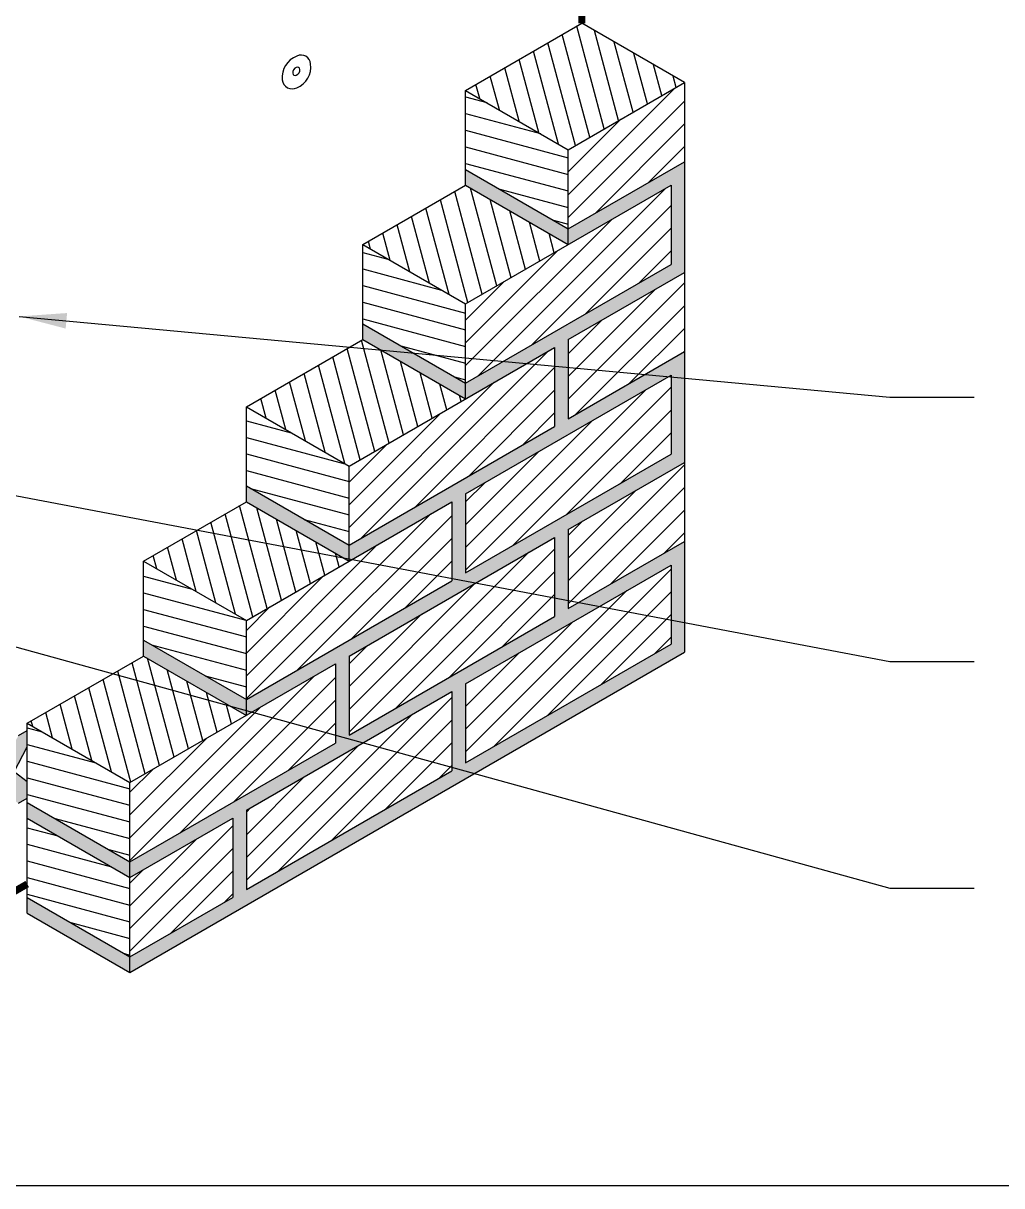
# Model space of a CAD drawing. Extents: x 0 to 51, y 0 to 66.
# Drawn here: x 18.91 to 31.29, y 35.85 to 50.54 of the extents above; entities that cross this region are included whole.
import ezdxf

# ---------------------------------------------------------------- set-up
doc = ezdxf.new("R2010")
doc.units = 0
doc.header["$LTSCALE"] = 1.5
doc.header["$MEASUREMENT"] = 0
doc.linetypes.add('DASHED', pattern=[0.75, 0.5, -0.25])
for name, color, linetype in [('BRICK', 13, 'CONTINUOUS'), ('DUPONTLOGO', 242, 'CONTINUOUS'), ('FASTENING', 7, 'CONTINUOUS'), ('GROUT', 255, 'CONTINUOUS'), ('STRUCTURE', 252, 'CONTINUOUS'), ('TEXT', 7, 'CONTINUOUS'), ('TITLE', 7, 'CONTINUOUS'), ('TYVEK', 160, 'DASHED')]:
    doc.layers.add(name, color=color, linetype=linetype)
doc.styles.add('DETAILS', font='sanss___.ttf', dxfattribs={"height": 1})
doc.dimstyles.new('TYVEKDETAILS', dxfattribs={"dimscale": 6, "dimtxt": 1.5, "dimasz": 0.1, "dimexe": 0.75, "dimexo": 0.75, "dimgap": 0.75, "dimtad": 0, "dimtih": 1, "dimtoh": 1, "dimdec": 4, "dimzin": 0, "dimtxsty": 'DETAILS', "dimcen": 0.0625, "dimazin": 3, "dimtfac": 1, "dimtdec": 4, "dimtofl": 0, "dimtmove": 0, "dimatfit": 3, "dimtolj": 1, "dimtzin": 0})
pattern_1 = [(345, (105.9140125984948, 2.98706549606915), (0.05255644234613062, 0.1961433131008239), [])]
pattern_2 = [(45, (105.9140125984948, 2.98706549606915), (-0.1435868707546933, 0.1435868707546933), [])]
pattern_3 = [(104.9999999999999, (105.9140125984948, 2.98706549606915), (-0.1961433131008239, -0.05255644234613058), [])]

msp = doc.modelspace()

# ---------------------------------------------------------------- hatches: boundary and pattern name
at = {"layer": 'BRICK'}
h = msp.add_hatch(dxfattribs=at)
h.set_pattern_fill('ANSI31', color=256, scale=1.6245, angle=59.99999999999999, style=0)
h.set_pattern_definition(pattern_3)
h.paths.add_polyline_path([(27.27280573712161, 49.78871259627091), (25.97376763144494, 50.53871259627092), (24.50449111723643, 49.69042540527869), (25.80352922291313, 48.94042540527868)])
h = msp.add_hatch(dxfattribs=at)
h.set_pattern_fill('ANSI31', color=256, scale=1.6245, angle=300.0000000000001, style=0)
h.set_pattern_definition(pattern_1)
h.paths.add_polyline_path([(25.80352922291315, 48.94042540527868), (24.50449111723646, 49.69042540527867), (24.50449111723649, 48.69042540527866), (25.80352922291315, 47.94042540527867)])
h = msp.add_hatch(dxfattribs=at)
h.set_pattern_fill('ANSI31', color=256, scale=1.6245, style=0)
h.set_pattern_definition(pattern_2)
h.paths.add_polyline_path([(27.27280573712159, 48.78871259627092), (27.27280573712161, 49.78871259627093), (25.80352922291313, 48.94042540527866), (25.80352922291313, 47.94042540527868)])
h = msp.add_hatch(dxfattribs=at)
h.set_pattern_fill('ANSI31', color=256, scale=1.6245, angle=59.99999999999999, style=0)
h.set_pattern_definition(pattern_3)
h.paths.add_polyline_path([(24.50449111723648, 48.49042540527866), (23.20545301155979, 47.74042540527869), (24.50449111723648, 46.9904254052787), (25.80352922291309, 47.74042540527867)])
h = msp.add_hatch(dxfattribs=at)
h.set_pattern_fill('ANSI31', color=256, scale=1.6245, style=0)
h.set_pattern_definition(pattern_2)
h.paths.add_polyline_path([(27.10256732858979, 47.49042540527869), (27.10256732858979, 48.4904254052787), (24.50449111723646, 46.99042540527871), (24.50449111723646, 45.99042540527871)])
h = msp.add_hatch(dxfattribs=at)
h.set_pattern_fill('ANSI31', color=256, scale=1.6245, angle=300.0000000000001, style=0)
h.set_pattern_definition(pattern_1)
h.paths.add_polyline_path([(23.20545301155979, 47.74042540527869), (23.2054530115598, 46.74042540527869), (24.50449111723645, 45.99042540527871), (24.50449111723646, 46.99042540527871)])
h = msp.add_hatch(dxfattribs=at)
h.set_pattern_fill('ANSI31', color=256, scale=1.6245, style=0)
h.set_pattern_definition(pattern_2)
h.paths.add_polyline_path([(27.27280573712158, 46.38871259627091), (27.27280573712158, 47.3887125962709), (25.80352922291312, 46.54042540527868), (25.80352922291315, 45.54042540527869)])
h = msp.add_hatch(dxfattribs=at)
h.set_pattern_fill('ANSI31', color=256, scale=1.6245, angle=59.99999999999999, style=0)
h.set_pattern_definition(pattern_3)
h.paths.add_polyline_path([(24.50449111723646, 45.79042540527869), (23.20545301155983, 46.54042540527868), (21.73320982512619, 45.69042540527871), (23.03224793080289, 44.9404254052787)])
h = msp.add_hatch(dxfattribs=at)
h.set_pattern_fill('ANSI31', color=256, scale=1.6245, style=0)
h.set_pattern_definition(pattern_2)
h.paths.add_polyline_path([(25.63032414215625, 45.44042540527867), (25.63032414215625, 46.4404254052787), (23.0322479308029, 44.94042540527869), (23.0322479308029, 43.9404254052787)])
h = msp.add_hatch(dxfattribs=at)
h.set_pattern_fill('ANSI31', color=256, scale=1.6245, style=0)
h.set_pattern_definition(pattern_2)
h.paths.add_polyline_path([(27.10256732858979, 45.09042540527868), (27.10256732858979, 46.09042540527869), (24.50449111723646, 44.59042540527869), (24.50449111723646, 43.59042540527871)])
h = msp.add_hatch(dxfattribs=at)
h.set_pattern_fill('ANSI31', color=256, scale=1.6245, angle=300.0000000000001, style=0)
h.set_pattern_definition(pattern_1)
h.paths.add_polyline_path([(23.03224793080292, 44.9404254052787), (21.73320982512626, 45.69042540527869), (21.73320982512626, 44.69042540527868), (23.03224793080292, 43.9404254052787)])
h = msp.add_hatch(dxfattribs=at)
h.set_pattern_fill('ANSI31', color=256, scale=1.6245, style=0)
h.set_pattern_definition(pattern_2)
h.paths.add_polyline_path([(27.27280573712159, 43.98871259627091), (27.27280573712158, 44.98871259627091), (25.80352922291312, 44.14042540527866), (25.80352922291313, 43.14042540527867)])
h = msp.add_hatch(dxfattribs=at)
h.set_pattern_fill('ANSI31', color=256, scale=1.6245, angle=59.99999999999999, style=0)
h.set_pattern_definition(pattern_3)
h.paths.add_polyline_path([(21.73320982512627, 44.49042540527867), (20.43417171944956, 43.74042540527871), (21.73320982512626, 42.99042540527872), (23.03224793080287, 43.7404254052787)])
h = msp.add_hatch(dxfattribs=at)
h.set_pattern_fill('ANSI31', color=256, scale=1.6245, style=0)
h.set_pattern_definition(pattern_2)
h.paths.add_polyline_path([(24.33128603647958, 43.4904254052787), (24.33128603647958, 44.49042540527872), (21.73320982512625, 42.99042540527871), (21.73320982512625, 41.99042540527872)])
h = msp.add_hatch(dxfattribs=at)
h.set_pattern_fill('ANSI31', color=256, scale=1.6245, style=0)
h.set_pattern_definition(pattern_2)
h.paths.add_polyline_path([(25.63032414215625, 43.04042540527866), (25.63032414215625, 44.04042540527868), (23.0322479308029, 42.54042540527868), (23.0322479308029, 41.5404254052787)])
h = msp.add_hatch(dxfattribs=at)
h.set_pattern_fill('ANSI31', color=256, scale=1.6245, angle=300.0000000000001, style=0)
h.set_pattern_definition(pattern_1)
h.paths.add_polyline_path([(21.73320982512625, 42.99042540527872), (20.43417171944957, 43.74042540527871), (20.4341717194496, 42.7404254052787), (21.73320982512626, 41.99042540527871)])
h = msp.add_hatch(dxfattribs=at)
h.set_pattern_fill('ANSI31', color=256, scale=1.6245, style=0)
h.set_pattern_definition(pattern_2)
h.paths.add_polyline_path([(27.10256732858979, 42.69042540527867), (27.10256732858979, 43.69042540527869), (24.50449111723646, 42.1904254052787), (24.50449111723646, 41.19042540527869)])
h = msp.add_hatch(dxfattribs=at)
h.set_pattern_fill('ANSI31', color=256, scale=1.6245, angle=59.99999999999999, style=0)
h.set_pattern_definition(pattern_3)
h.paths.add_polyline_path([(20.43417171944959, 42.54042540527871), (18.96192853301603, 41.6904254052787), (20.2609666386927, 40.9404254052787), (21.73320982512623, 41.7904254052787)])
h = msp.add_hatch(dxfattribs=at)
h.set_pattern_fill('ANSI31', color=256, scale=1.6245, style=0)
h.set_pattern_definition(pattern_2)
h.paths.add_polyline_path([(22.85904285004603, 41.44042540527869), (22.85904285004603, 42.4404254052787), (20.26096663869269, 40.94042540527871), (20.2609666386927, 39.94042540527872)])
h = msp.add_hatch(dxfattribs=at)
h.set_pattern_fill('ANSI31', color=256, scale=1.6245, style=0)
h.set_pattern_definition(pattern_2)
h.paths.add_polyline_path([(24.33128603647958, 41.09042540527869), (24.33128603647958, 42.09042540527871), (21.73320982512625, 40.5904254052787), (21.73320982512625, 39.59042540527871)])
h = msp.add_hatch(dxfattribs=at)
h.set_pattern_fill('ANSI31', color=256, scale=1.6245, angle=300.0000000000001, style=0)
h.set_pattern_definition(pattern_1)
h.paths.add_polyline_path([(20.26096663869269, 40.94042540527871), (18.96192853301604, 41.6904254052787), (18.96192853301603, 40.6904254052787), (20.2609666386927, 39.94042540527872)])
h = msp.add_hatch(dxfattribs=at)
h.set_pattern_fill('ANSI31', color=256, scale=1.6245, angle=300.0000000000001, style=0)
h.set_pattern_definition(pattern_1)
h.paths.add_polyline_path([(20.2609666386927, 39.74042540527869), (18.96192853301601, 40.49042540527869), (18.96192853301606, 39.49042540527869), (20.2609666386927, 38.7404254052787)])
h = msp.add_hatch(dxfattribs=at)
h.set_pattern_fill('ANSI31', color=256, scale=1.6245, style=0)
h.set_pattern_definition(pattern_2)
h.paths.add_polyline_path([(21.56000474436936, 40.49042540527869), (20.26096663869269, 39.74042540527871), (20.2609666386927, 38.74042540527871), (21.56000474436934, 39.49042540527869)])
at = {"layer": 'DUPONTLOGO', "linetype": 'CONTINUOUS'}
h = msp.add_hatch(color=182, dxfattribs=at)
h.paths.add_polyline_path([(18.96192853301603, 41.3909425764289), (18.96192853301603, 41.59945032934461), (18.84957034499149, 41.53458029924299), (18.52481081857225, 40.91924908289236), (18.84957034499151, 40.67891786654139), (18.96192853301604, 40.74378789664301), (18.96192853301604, 40.95229564955888), (18.79544375725488, 41.0754990828923)])
h.paths.add_polyline_path([(18.52481081857247, 41.74439512473524), (18.25417787988983, 41.58814512473524), (18.25417787988949, 40.3351678665414), (18.52481081857213, 40.49141786654141)])
at = {"layer": 'GROUT', "linetype": 'CONTINUOUS'}
h = msp.add_hatch(color=256, dxfattribs=at)
h.paths.add_polyline_path([(27.27280573712159, 47.38871259627091), (27.27280573712159, 48.78871259627094), (25.80352922291313, 47.94042540527867), (25.80352922291312, 47.7404254052787), (27.10256732858979, 48.4904254052787), (27.10256732858979, 47.49042540527869), (24.50449111723646, 45.99042540527869), (24.50449111723648, 45.7904254052787), (25.63032414215625, 46.4404254052787), (25.63032414215626, 45.44042540527867), (23.0322479308029, 43.9404254052787), (23.03224793080295, 43.74042540527872), (24.33128603647958, 44.49042540527872), (24.33128603647959, 43.49042540527871), (21.73320982512623, 41.99042540527871), (21.73320982512625, 41.7904254052787), (22.85904285004603, 42.4404254052787), (22.85904285004603, 41.44042540527869), (20.2609666386927, 39.9404254052787), (20.26096663869271, 39.74042540527869), (21.56000474436937, 40.4904254052787), (21.56000474436934, 39.49042540527869), (20.2609666386927, 38.74042540527871), (20.2609666386927, 38.54042540527869), (27.27280573712159, 42.58871259627093), (27.27280573712159, 43.98871259627091), (25.80352922291313, 43.14042540527867), (25.80352922291313, 44.14042540527866), (27.27280573712159, 44.98871259627091), (27.27280573712158, 46.38871259627091), (25.80352922291312, 45.54042540527868), (25.80352922291312, 46.54042540527866)])
h.paths.add_polyline_path([(27.10256732858979, 46.09042540527869), (27.10256732858979, 45.09042540527868), (24.50449111723646, 43.5904254052787), (24.50449111723646, 44.59042540527869)], flags=16)
h.paths.add_polyline_path([(25.63032414215626, 44.04042540527866), (25.63032414215623, 43.04042540527867), (23.03224793080292, 41.5404254052787), (23.03224793080292, 42.54042540527868)], flags=16)
h.paths.add_polyline_path([(27.10256732858979, 43.69042540527826), (27.10256732858981, 42.69042540527867), (24.50449111723646, 41.1904254052787), (24.50449111723646, 42.19042540527869)], flags=16)
h.paths.add_polyline_path([(24.33128603647958, 42.09042540527872), (24.33128603647956, 41.09042540527869), (21.73320982512625, 39.59042540527872), (21.73320982512625, 40.5904254052787)], flags=16)
for points in [[(24.50449111723646, 48.69042540527867), (24.50449111723649, 48.49042540527866), (25.80352922291313, 47.74042540527866), (25.80352922291313, 47.94042540527868)], [(23.20545301155979, 46.74042540527869), (23.2054530115598, 46.5404254052787), (24.50449111723646, 45.79042540527868), (24.50449111723646, 45.9904254052787)], [(21.73320982512625, 44.6904254052787), (21.73320982512627, 44.49042540527866), (23.03224793080292, 43.74042540527867), (23.03224793080292, 43.9404254052787)], [(20.43417171944959, 42.74042540527871), (20.43417171944957, 42.54042540527871), (21.73320982512623, 41.7904254052787), (21.73320982512626, 41.99042540527871)], [(18.96192853301606, 40.6904254052787), (18.96192853301604, 40.49042540527867), (20.26096663869269, 39.74042540527872), (20.26096663869271, 39.94042540527871)], [(18.96192853301604, 39.49042540527869), (18.96192853301604, 39.2904254052787), (20.26096663869269, 38.54042540527872), (20.26096663869271, 38.7404254052787)]]:
    msp.add_hatch(color=256, dxfattribs=at).paths.add_polyline_path(points)
at = {"layer": 'STRUCTURE', "linetype": 'CONTINUOUS'}
h = msp.add_hatch(dxfattribs=at)
h.set_pattern_fill('AR-SAND', color=256, scale=0.25, style=0)
h.set_pattern_definition([(37.50000000000001, (105.9140125984948, 2.98706549606915), (-0.01574833952740204, 0.4817059422532897), [0, -0.38, 0, -0.425, 0, -0.40625]), (7.499999999999999, (105.9140125984948, 2.98706549606915), (0.4424441763169318, 0.7055365163074351), [0, -0.205, 0, -0.3425, 0, -0.13125]), (327.5, (105.6065125984949, 2.98706549606915), (0.7785354654378738, 0.001414763384241124), [0, -0.125, 0, -0.45, 0, -0.5875]), (317.5, (105.6065125984949, 2.98706549606915), (0.7515316511430733, 0.2194188912335623), [0, -0.0625, 0, -0.295, 0, -0.3375])])
h.paths.add_polyline_path([(16.6122382955703, 51.03610976732366, -0.02073115222964427), (16.85814507811062, 52.5029587809425, -0.04506024657635373), (17.18798108683907, 53.57830932869714, -0.06032015627787331), (17.65733419435946, 54.42102030693194, -0.02256722528568555), (18.86121692306158, 55.93768837568865), (18.59058398437897, 56.09393837568866, 0.02256722528565227), (17.38670125567851, 54.57727030693427, 0.06032015627807897), (16.91734814815626, 53.73455932869677, 0.04506024657631969), (16.58751213942808, 52.65920878094293, 0.02073115222964958), (16.34160535688766, 51.19235976732372, -0.04479910819462923), (16.14405474370583, 50.28415044300202, -0.0209138494887252), (15.94763804041994, 49.73852229746963, -0.05565526587534104), (15.61871323942888, 49.13436002283921, -0.01612494577826756), (15.00495693034132, 48.31345498559639, -0.03370422444087456), (14.49748671122054, 47.7594991013647), (13.47243607800265, 46.78175414235094), (12.98148205838459, 46.51386016285893), (13.25211499706725, 46.35761016285892), (13.74306901668518, 46.62550414235093), (14.76811964990318, 47.6032491013647, 0.03370422444086479), (15.27558986902383, 48.15720498559622, 0.01612494577826873), (15.88934617811145, 48.97811002283908, 0.05565526587535749), (16.21827097910258, 49.58227229746969, 0.02091384948871565), (16.4146876823884, 50.12790044300183, 0.04479910819463601)])
h.paths.add_polyline_path([(25.97376763144532, 60.04412144179885), (25.68856616975162, 60.20010990903375), (18.59058398437897, 56.09393837568866), (18.86121692306157, 55.93768837568866)])

# ---------------------------------------------------------------- linework, layer by layer
at = {"layer": 'BRICK'}
for p, q in [((24.50449111723642, 49.6904254052787), (25.97376763144492, 50.53871259627092)), ((24.50449111723642, 49.6904254052787), (25.80352922291313, 48.94042540527868)), ((24.50449111723648, 48.49042540527866), (24.50449111723646, 49.69042540527867)), ((25.80352922291313, 48.94042540527867), (27.27280573712159, 49.78871259627092)), ((27.27280573712159, 49.78871259627093), (27.27280573712159, 42.58871259627093)), ((25.80352922291313, 47.74042540527866), (25.80352922291313, 48.94042540527868)), ((25.80352922291313, 47.94042540527868), (27.27280573712159, 48.78871259627091)), ((24.50449111723648, 48.69042540527867), (25.80352922291313, 47.94042540527868)), ((23.20545301155979, 47.74042540527869), (24.50449111723648, 48.49042540527866)), ((24.50449111723648, 48.49042540527866), (25.80352922291313, 47.74042540527866)), ((24.50449111723646, 46.9904254052787), (27.10256732858979, 48.4904254052787)), ((27.10256732858979, 48.49042540527869), (27.10256732858979, 47.49042540527869)), ((23.20545301155979, 47.74042540527869), (24.50449111723646, 46.99042540527871)), ((23.2054530115598, 46.54042540527869), (23.20545301155979, 47.74042540527869)), ((24.50449111723646, 45.99042540527871), (27.10256732858979, 47.49042540527869)), ((25.80352922291313, 46.54042540527867), (27.27280573712159, 47.38871259627091)), ((24.50449111723646, 45.79042540527868), (24.50449111723646, 46.99042540527871)), ((23.2054530115598, 46.74042540527869), (24.50449111723646, 45.99042540527871)), ((21.7332098251262, 45.69042540527871), (23.2054530115598, 46.54042540527869)), ((23.03224793080292, 44.94042540527869), (25.63032414215625, 46.44042540527869)), ((23.2054530115598, 46.54042540527869), (24.50449111723646, 45.79042540527868)), ((25.63032414215625, 46.44042540527867), (25.63032414215625, 45.44042540527867)), ((25.80352922291313, 46.54042540527868), (25.80352922291313, 45.54042540527868)), ((25.80352922291313, 45.54042540527868), (27.27280573712159, 46.38871259627091)), ((24.50449111723646, 44.59042540527869), (27.10256732858979, 46.09042540527869)), ((27.10256732858979, 46.09042540527868), (27.10256732858979, 45.09042540527868)), ((21.7332098251262, 45.69042540527871), (23.03224793080292, 44.9404254052787)), ((21.73320982512626, 44.49042540527868), (21.73320982512625, 45.69042540527868)), ((23.03224793080292, 43.9404254052787), (25.63032414215625, 45.44042540527867)), ((24.50449111723646, 43.5904254052787), (27.10256732858979, 45.09042540527868)), ((25.80352922291313, 44.14042540527866), (27.27280573712159, 44.98871259627091)), ((23.03224793080292, 43.74042540527867), (23.03224793080292, 44.9404254052787)), ((21.73320982512626, 44.69042540527868), (23.03224793080292, 43.9404254052787)), ((24.50449111723646, 44.5904254052787), (24.50449111723646, 43.5904254052787)), ((20.43417171944957, 43.74042540527871), (21.73320982512626, 44.49042540527868)), ((21.73320982512626, 44.49042540527868), (23.03224793080292, 43.74042540527867)), ((21.73320982512625, 42.99042540527871), (24.33128603647958, 44.49042540527871)), ((24.33128603647958, 44.4904254052787), (24.33128603647958, 43.4904254052787)), ((25.80352922291313, 44.14042540527867), (25.80352922291313, 43.14042540527867)), ((23.03224793080292, 42.54042540527868), (25.63032414215625, 44.04042540527868)), ((25.63032414215625, 44.04042540527867), (25.63032414215625, 43.04042540527867)), ((25.80352922291313, 43.14042540527867), (27.27280573712159, 43.9887125962709)), ((20.43417171944957, 43.74042540527871), (21.73320982512625, 42.99042540527872)), ((20.43417171944959, 42.5404254052787), (20.43417171944957, 43.74042540527871)), ((24.50449111723646, 42.19042540527869), (27.10256732858979, 43.69042540527869)), ((27.10256732858979, 43.69042540527867), (27.10256732858979, 42.69042540527867)), ((21.73320982512625, 41.99042540527872), (24.33128603647958, 43.4904254052787)), ((21.73320982512625, 41.7904254052787), (21.73320982512625, 42.99042540527872)), ((23.03224793080292, 41.54042540527869), (25.63032414215625, 43.04042540527867)), ((20.43417171944959, 42.74042540527871), (21.73320982512625, 41.99042540527872)), ((24.50449111723646, 41.1904254052787), (27.10256732858979, 42.69042540527867)), ((18.96192853301603, 41.6904254052787), (20.4341717194496, 42.5404254052787)), ((20.2609666386927, 38.5404254052787), (27.27280573712159, 42.58871259627093)), ((20.43417171944959, 42.5404254052787), (21.73320982512625, 41.7904254052787)), ((23.03224793080292, 42.54042540527869), (23.03224793080292, 41.54042540527869)), ((20.2609666386927, 40.9404254052787), (22.85904285004603, 42.4404254052787)), ((22.85904285004603, 42.44042540527869), (22.85904285004603, 41.44042540527869)), ((24.50449111723646, 42.1904254052787), (24.50449111723646, 41.1904254052787)), ((21.73320982512625, 40.59042540527871), (24.33128603647958, 42.09042540527871)), ((24.33128603647958, 42.09042540527869), (24.33128603647958, 41.09042540527869)), ((18.96192853301604, 39.2904254052787), (18.96192853301603, 41.6904254052787)), ((18.96192853301603, 41.6904254052787), (20.2609666386927, 40.94042540527871)), ((20.2609666386927, 39.94042540527871), (22.85904285004603, 41.44042540527869)), ((21.73320982512625, 39.59042540527872), (24.33128603647958, 41.09042540527869)), ((20.2609666386927, 38.5404254052787), (20.2609666386927, 40.94042540527871)), ((18.96192853301604, 40.6904254052787), (20.2609666386927, 39.94042540527871)), ((21.73320982512625, 40.59042540527872), (21.73320982512625, 39.59042540527872)), ((18.96192853301603, 40.49042540527869), (20.2609666386927, 39.74042540527871)), ((20.2609666386927, 39.74042540527871), (21.56000474436936, 40.4904254052787)), ((21.56000474436936, 40.49042540527871), (21.56000474436936, 39.49042540527871)), ((18.96192853301604, 39.49042540527869), (20.2609666386927, 38.74042540527871)), ((20.2609666386927, 38.74042540527871), (21.56000474436936, 39.4904254052787)), ((18.96192853301604, 39.2904254052787), (20.2609666386927, 38.5404254052787))]:
    msp.add_line(p, q, dxfattribs=at)
at = {"layer": 'BRICK', "linetype": 'CONTINUOUS'}
msp.add_line((27.27280573712159, 49.78871259627092), (25.97376763144492, 50.53871259627092), dxfattribs=at)
at = {"layer": 'DUPONTLOGO', "color": 182}
for p, q in [((18.8495703449915, 41.53458029924298), (18.96192853301603, 41.59945032934461)), ((18.79544375725488, 41.0754990828923), (18.96192853301603, 41.39094257642889)), ((18.96192853301604, 40.95229564955888), (18.79544375725488, 41.0754990828923)), ((18.8495703449915, 40.67891786654139), (18.96192853301604, 40.74378789664302))]:
    msp.add_line(p, q, dxfattribs=at)
at = {"layer": 'FASTENING'}
for points in [[(22.18759704859708, 49.82561643106717, 0.5560120530374366), (22.37150903589757, 49.724154533071, 0.3537160203436539), (22.54471411665446, 50.02415453307101, 0.5462522010928075), (22.37150903589756, 50.12415453307101, 0.345824845351463)], [(22.31856647894993, 49.90643727978524, 0.5560120530374857), (22.36454447577503, 49.8810718052862, 0.3537160203436451), (22.40784574596427, 49.95607180528621, 0.5462522010928085), (22.36454447577503, 49.9810718052862, 0.3458248453514566)]]:
    msp.add_lwpolyline(points, format="xyb", close=True, dxfattribs=at)
at = {"layer": 'STRUCTURE'}
msp.add_line((13.25211499706725, 36.36227902809187), (18.96192853301604, 39.65884141009435), dxfattribs=at)
at = {"layer": 'TITLE', "linetype": 'CONTINUOUS'}
msp.add_line((49.5, 35.84534034634707), (1.499999999999986, 35.84534034634707), dxfattribs=at)
at = {"layer": 'TYVEK', "const_width": 0.09}
msp.add_lwpolyline([(25.97376763144531, 50.53871259627114), (25.97376763144531, 59.6863790134108), (21.82337901526918, 57.2901510286199, 0.01524367616600851), (21.06782858655844, 56.85234903943044, 0.2219802846438513), (17.41711097094534, 51.02328940499626, -0.2669366406480506), (13.33093396994931, 45.70871192580634), (13.33093396994931, 36.40778518330258), (18.96192853301604, 39.65884141009447)], format="xyb", dxfattribs=at)

# ---------------------------------------------------------------- leaders
at = {"layer": 'TEXT'}
for points, override in [([(18.85965193400159, 46.8332693546956), (29.87056427756985, 45.81064187496435), (30.93728973040285, 45.81064187496435)], {"dimfxl": 3}), ([(16.83796587138355, 44.94058132626266), (29.87056427756985, 42.47138265129781), (30.93728973040285, 42.47117714713507)], {"dimfxl": 3}), ([(17.65840804120569, 42.97533338838603), (29.87056427756985, 39.60673935111649), (30.93728973040285, 39.60673935111649)], {"dimgap": 0.75, "dimtad": 0, "dimfxl": 3})]:
    msp.add_leader(points, dimstyle='TYVEKDETAILS', override=override, dxfattribs=at)

doc.saveas('drawing.dxf')
